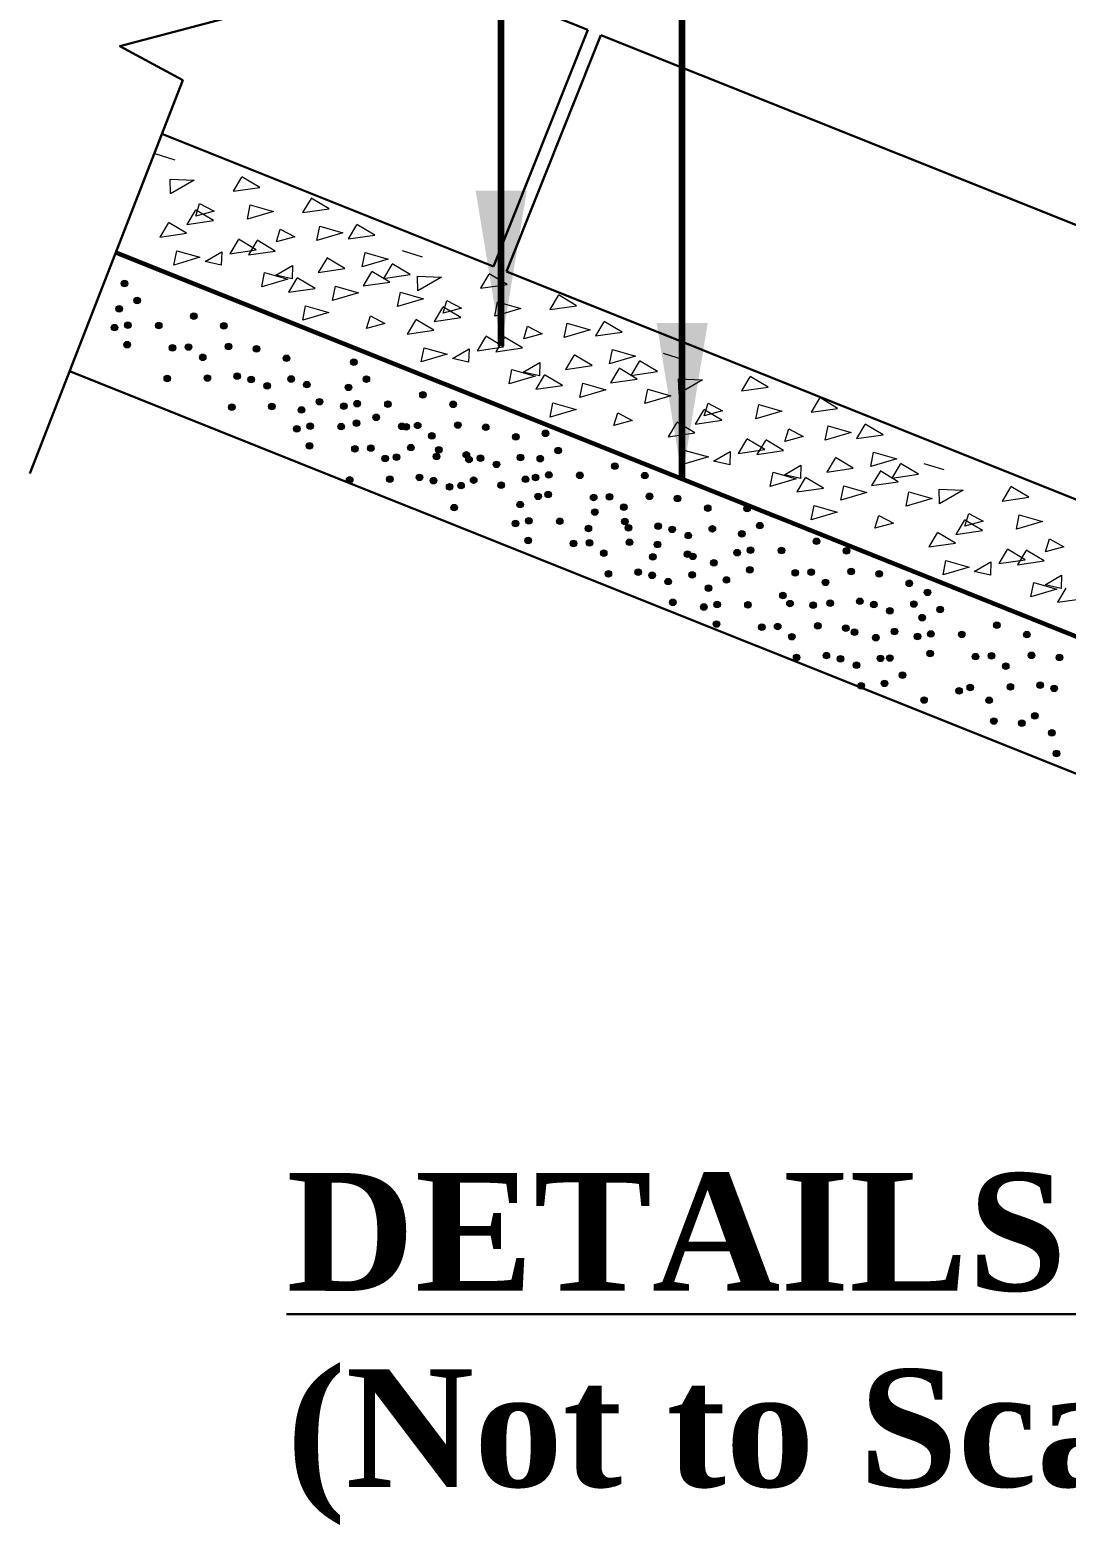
# Model space of a CAD drawing. Extents: x -1206532 to 786809, y -4288605 to 172932.
# Drawn here: x 240216 to 243878, y -4227620 to -4222336 of the extents above; entities that cross this region are included whole.
import ezdxf

# ---------------------------------------------------------------- set-up
doc = ezdxf.new("R2010")
doc.units = 0
doc.header["$LTSCALE"] = 300
doc.header["$MEASUREMENT"] = 0
doc.layers.add('LINE', color=7, linetype='CONTINUOUS')
doc.styles.add('BIG', font='ROMANT.SHX')
doc.styles.add('style1', font='TIMES_0.TTF')
doc.dimstyles.get("Standard").update_dxf_attribs({"dimtxt": 75, "dimasz": 75, "dimexe": 60, "dimexo": 60, "dimgap": 100, "dimtad": 1, "dimdec": 0, "dimzin": 0, "dimdsep": 46, "dimtxsty": 'style1', "dimcen": 0.09, "dimclrd": 5, "dimclre": 5, "dimadec": 0, "dimazin": 0, "dimtfac": 1, "dimtdec": 0, "dimtofl": 0, "dimtmove": 0, "dimatfit": 3, "dimfxl": 1, "dimtolj": 1, "dimtzin": 0, "dimarcsym": 0})

msp = doc.modelspace()

# ---------------------------------------------------------------- hatches: boundary and pattern name
at = {"layer": 'LINE', "lineweight": 18}
for points in [[(240561.646, -4223232.468, -1), (240538.496, -4223232.468, -1)], [(240606.281, -4223292.791, -1), (240583.131, -4223292.791, -1)], [(240543.013, -4223321.967, -1), (240519.863, -4223321.967, -1)], [(240805.346, -4223352.779, -1), (240784.167, -4223343.431, -1)], [(240526.512, -4223388.337, -1), (240503.362, -4223388.337, -1)], [(240573.516, -4223379.511, -1), (240550.366, -4223379.511, -1)], [(240682.562, -4223380.904, -1), (240659.412, -4223380.904, -1)], [(240911.794, -4223386.531, -1), (240890.615, -4223377.183, -1)], [(240571.147, -4223448.659, -1), (240547.996, -4223448.659, -1)], [(240730.595, -4223464.269, -1), (240709.416, -4223454.921, -1)], [(240786.627, -4223461.641, -1), (240765.448, -4223452.293, -1)], [(240928.271, -4223459.74, -1), (240907.092, -4223450.392, -1)], [(241027.095, -4223467.651, -1), (241005.916, -4223458.304, -1)], [(240837.043, -4223498.021, -1), (240815.864, -4223488.673, -1)], [(241133.543, -4223501.403, -1), (241112.364, -4223492.055, -1)], [(241371.752, -4223510.078, -1), (241348.602, -4223510.078, -1)], [(240711.876, -4223573.131, -1), (240690.697, -4223563.783, -1)], [(240853.52, -4223571.23, -1), (240832.341, -4223561.882, -1)], [(240958.623, -4223564.915, -1), (240937.444, -4223555.567, -1)], [(241150.02, -4223574.612, -1), (241128.841, -4223565.264, -1)], [(241416.387, -4223570.401, -1), (241393.237, -4223570.401, -1)], [(241008.375, -4223576.513, -1), (240987.197, -4223567.165, -1)], [(241065.071, -4223598.666, -1), (241043.892, -4223589.318, -1)], [(241206.187, -4223589.817, -1), (241183.037, -4223589.817, -1)], [(241353.12, -4223599.578, -1), (241329.97, -4223599.578, -1)], [(240939.904, -4223673.776, -1), (240918.725, -4223664.428, -1)], [(241081.548, -4223671.876, -1), (241060.369, -4223662.528, -1)], [(241250.822, -4223650.139, -1), (241227.672, -4223650.139, -1)], [(241336.618, -4223665.947, -1), (241313.468, -4223665.947, -1)], [(241383.622, -4223657.122, -1), (241360.472, -4223657.122, -1)], [(241492.668, -4223658.514, -1), (241469.518, -4223658.514, -1)], [(241615.452, -4223630.39, -1), (241594.273, -4223621.042, -1)], [(241721.901, -4223664.141, -1), (241700.722, -4223654.793, -1)], [(241187.555, -4223679.316, -1), (241164.405, -4223679.316, -1)], [(241381.253, -4223726.27, -1), (241358.103, -4223726.27, -1)], [(241449.887, -4223710.128, -1), (241428.708, -4223700.78, -1)], [(241171.053, -4223745.685, -1), (241147.903, -4223745.685, -1)], [(241218.057, -4223736.86, -1), (241194.907, -4223736.86, -1)], [(241327.104, -4223738.253, -1), (241303.953, -4223738.253, -1)], [(241540.701, -4223741.88, -1), (241519.522, -4223732.532, -1)], [(241556.336, -4223743.879, -1), (241535.157, -4223734.532, -1)], [(241596.733, -4223739.251, -1), (241575.554, -4223729.903, -1)], [(241647.15, -4223775.631, -1), (241625.971, -4223766.283, -1)], [(241738.377, -4223737.351, -1), (241717.198, -4223728.003, -1)], [(241837.201, -4223745.262, -1), (241816.022, -4223735.914, -1)], [(241943.649, -4223779.013, -1), (241922.471, -4223769.665, -1)], [(242049.73, -4223761.969, -1), (242026.58, -4223761.969, -1)], [(241215.688, -4223806.008, -1), (241192.538, -4223806.008, -1)], [(241375.136, -4223821.618, -1), (241353.957, -4223812.27, -1)], [(241431.168, -4223818.989, -1), (241409.989, -4223809.642, -1)], [(241572.812, -4223817.089, -1), (241551.633, -4223807.741, -1)], [(241671.636, -4223825, -1), (241650.457, -4223815.652, -1)], [(242094.365, -4223822.291, -1), (242071.215, -4223822.291, -1)], [(241481.585, -4223855.369, -1), (241460.406, -4223846.022, -1)], [(241521.982, -4223850.741, -1), (241500.803, -4223841.393, -1)], [(241663.626, -4223848.841, -1), (241642.447, -4223839.493, -1)], [(241768.729, -4223842.525, -1), (241747.55, -4223833.177, -1)], [(241778.085, -4223858.752, -1), (241756.906, -4223849.404, -1)], [(241818.482, -4223854.123, -1), (241797.303, -4223844.775, -1)], [(241875.178, -4223876.277, -1), (241853.999, -4223866.929, -1)], [(241960.126, -4223852.223, -1), (241938.947, -4223842.875, -1)], [(242031.097, -4223851.468, -1), (242007.947, -4223851.468, -1)], [(242293.43, -4223882.28, -1), (242272.251, -4223872.932, -1)], [(241356.417, -4223930.479, -1), (241335.238, -4223921.132, -1)], [(241498.061, -4223928.579, -1), (241476.882, -4223919.231, -1)], [(241603.164, -4223922.263, -1), (241581.985, -4223912.916, -1)], [(241652.917, -4223933.861, -1), (241631.738, -4223924.514, -1)], [(241794.561, -4223931.961, -1), (241773.382, -4223922.613, -1)], [(241978.781, -4223924.404, -1), (241955.631, -4223924.404, -1)], [(242014.596, -4223917.837, -1), (241991.446, -4223917.837, -1)], [(242061.6, -4223909.012, -1), (242038.45, -4223909.012, -1)], [(242170.646, -4223910.404, -1), (242147.496, -4223910.404, -1)], [(242399.878, -4223916.031, -1), (242378.699, -4223906.683, -1)], [(241709.613, -4223956.015, -1), (241688.434, -4223946.667, -1)], [(241750.01, -4223951.387, -1), (241728.831, -4223942.039, -1)], [(241891.654, -4223949.486, -1), (241870.475, -4223940.138, -1)], [(242023.416, -4223984.727, -1), (242000.266, -4223984.727, -1)], [(242059.23, -4223978.16, -1), (242036.08, -4223978.16, -1)], [(242218.679, -4223993.77, -1), (242197.5, -4223984.422, -1)], [(242274.71, -4223991.141, -1), (242253.532, -4223981.793, -1)], [(242416.354, -4223989.241, -1), (242395.176, -4223979.893, -1)], [(242515.178, -4223997.152, -1), (242494, -4223987.804, -1)], [(241726.089, -4224029.224, -1), (241704.91, -4224019.877, -1)], [(241960.148, -4224013.904, -1), (241936.998, -4224013.904, -1)], [(242222.48, -4224044.715, -1), (242201.302, -4224035.368, -1)], [(242325.127, -4224027.521, -1), (242303.948, -4224018.173, -1)], [(242621.627, -4224030.903, -1), (242600.448, -4224021.555, -1)], [(242762.272, -4224027.767, -1), (242739.122, -4224027.767, -1)], [(241943.647, -4224080.273, -1), (241920.496, -4224080.273, -1)], [(241990.651, -4224071.448, -1), (241967.5, -4224071.448, -1)], [(242099.697, -4224072.84, -1), (242076.547, -4224072.84, -1)], [(242199.959, -4224102.631, -1), (242178.781, -4224093.283, -1)], [(242328.929, -4224078.467, -1), (242307.75, -4224069.119, -1)], [(242341.603, -4224100.731, -1), (242320.425, -4224091.383, -1)], [(242446.707, -4224094.415, -1), (242425.528, -4224085.067, -1)], [(242806.906, -4224088.089, -1), (242783.756, -4224088.089, -1)], [(241988.281, -4224140.595, -1), (241965.131, -4224140.595, -1)], [(242147.729, -4224156.205, -1), (242126.551, -4224146.858, -1)], [(242203.761, -4224153.577, -1), (242182.583, -4224144.229, -1)], [(242345.405, -4224151.676, -1), (242324.227, -4224142.329, -1)], [(242496.459, -4224106.013, -1), (242475.28, -4224096.665, -1)], [(242553.155, -4224128.167, -1), (242531.976, -4224118.819, -1)], [(242638.103, -4224104.113, -1), (242616.924, -4224094.765, -1)], [(242743.639, -4224117.266, -1), (242720.489, -4224117.266, -1)], [(243005.971, -4224148.078, -1), (242984.792, -4224138.73, -1)], [(242254.178, -4224189.957, -1), (242232.999, -4224180.609, -1)], [(242427.988, -4224203.277, -1), (242406.809, -4224193.929, -1)], [(242444.229, -4224159.588, -1), (242423.05, -4224150.24, -1)], [(242550.678, -4224193.339, -1), (242529.499, -4224183.991, -1)], [(242569.632, -4224201.376, -1), (242548.453, -4224192.028, -1)], [(242727.137, -4224183.635, -1), (242703.987, -4224183.635, -1)], [(242774.141, -4224174.81, -1), (242750.991, -4224174.81, -1)], [(242883.188, -4224176.203, -1), (242860.038, -4224176.203, -1)], [(243112.42, -4224181.83, -1), (243091.241, -4224172.482, -1)], [(242375.758, -4224256.851, -1), (242354.579, -4224247.503, -1)], [(242644.015, -4224219.721, -1), (242620.865, -4224219.721, -1)], [(242771.772, -4224243.958, -1), (242748.622, -4224243.958, -1)], [(242931.22, -4224259.568, -1), (242910.041, -4224250.22, -1)], [(242987.252, -4224256.94, -1), (242966.073, -4224247.592, -1)], [(243128.896, -4224255.039, -1), (243107.717, -4224245.691, -1)], [(242270.654, -4224263.166, -1), (242249.476, -4224253.819, -1)], [(242425.51, -4224268.449, -1), (242404.331, -4224259.101, -1)], [(242482.206, -4224290.602, -1), (242461.027, -4224281.255, -1)], [(242567.154, -4224266.548, -1), (242545.975, -4224257.201, -1)], [(242625.382, -4224309.22, -1), (242602.232, -4224309.22, -1)], [(242688.649, -4224280.043, -1), (242665.499, -4224280.043, -1)], [(243037.669, -4224293.32, -1), (243016.49, -4224283.972, -1)], [(243227.72, -4224262.95, -1), (243206.541, -4224253.602, -1)], [(243334.169, -4224296.702, -1), (243312.99, -4224287.354, -1)], [(242498.683, -4224363.812, -1), (242477.504, -4224354.464, -1)], [(242887.714, -4224340.032, -1), (242866.535, -4224330.684, -1)], [(243054.145, -4224366.529, -1), (243032.966, -4224357.181, -1)], [(243159.248, -4224360.214, -1), (243138.07, -4224350.866, -1)], [(243399.403, -4224323.885, -1), (243376.253, -4224323.885, -1)], [(242608.88, -4224375.589, -1), (242585.73, -4224375.589, -1)], [(242655.884, -4224366.764, -1), (242632.734, -4224366.764, -1)], [(242764.931, -4224368.156, -1), (242741.781, -4224368.156, -1)], [(242912.501, -4224368.43, -1), (242891.322, -4224359.082, -1)], [(242994.163, -4224373.783, -1), (242972.984, -4224364.436, -1)], [(243209.001, -4224371.812, -1), (243187.822, -4224362.464, -1)], [(243265.697, -4224393.965, -1), (243244.518, -4224384.617, -1)], [(243350.645, -4224369.911, -1), (243329.466, -4224360.563, -1)], [(243380.77, -4224413.384, -1), (243357.62, -4224413.384, -1)], [(243444.038, -4224384.207, -1), (243420.888, -4224384.207, -1)], [(242653.515, -4224435.912, -1), (242630.365, -4224435.912, -1)], [(242812.963, -4224451.522, -1), (242791.784, -4224442.174, -1)], [(242868.995, -4224448.893, -1), (242847.816, -4224439.546, -1)], [(243010.639, -4224446.993, -1), (242989.46, -4224437.645, -1)], [(243109.463, -4224454.904, -1), (243088.284, -4224445.556, -1)], [(243140.529, -4224469.075, -1), (243119.35, -4224459.727, -1)], [(243282.173, -4224467.174, -1), (243260.995, -4224457.827, -1)], [(243643.102, -4224444.196, -1), (243621.924, -4224434.848, -1)], [(242919.412, -4224485.273, -1), (242898.233, -4224475.926, -1)], [(243215.912, -4224488.655, -1), (243194.733, -4224479.308, -1)], [(243364.269, -4224479.753, -1), (243341.118, -4224479.753, -1)], [(243411.273, -4224470.928, -1), (243388.122, -4224470.928, -1)], [(243520.319, -4224472.321, -1), (243497.169, -4224472.321, -1)], [(243749.551, -4224477.947, -1), (243728.372, -4224468.6, -1)], [(242935.888, -4224558.483, -1), (242914.709, -4224549.135, -1)], [(243040.991, -4224552.167, -1), (243019.813, -4224542.82, -1)], [(243090.744, -4224563.765, -1), (243069.565, -4224554.418, -1)], [(243232.388, -4224561.865, -1), (243211.209, -4224552.517, -1)], [(243266.253, -4224555.971, -1), (243243.103, -4224555.971, -1)], [(243408.903, -4224540.076, -1), (243385.753, -4224540.076, -1)], [(243568.351, -4224555.686, -1), (243547.173, -4224546.338, -1)], [(243624.383, -4224553.057, -1), (243603.204, -4224543.71, -1)], [(243766.027, -4224551.157, -1), (243744.849, -4224541.809, -1)], [(243864.851, -4224559.068, -1), (243843.672, -4224549.72, -1)], [(243147.44, -4224585.919, -1), (243126.261, -4224576.571, -1)], [(243310.888, -4224616.294, -1), (243287.738, -4224616.294, -1)], [(243674.8, -4224589.437, -1), (243653.621, -4224580.09, -1)], [(243163.916, -4224659.128, -1), (243142.738, -4224649.78, -1)], [(243247.621, -4224645.471, -1), (243224.471, -4224645.471, -1)], [(243509.953, -4224676.283, -1), (243488.774, -4224666.935, -1)], [(243549.632, -4224664.547, -1), (243528.454, -4224655.2, -1)], [(243691.276, -4224662.647, -1), (243670.098, -4224653.299, -1)], [(243796.38, -4224656.331, -1), (243775.201, -4224646.984, -1)], [(243846.132, -4224667.929, -1), (243824.953, -4224658.582, -1)], [(243387.169, -4224704.407, -1), (243364.019, -4224704.407, -1)], [(243616.402, -4224710.034, -1), (243595.223, -4224700.686, -1)], [(243632.878, -4224783.243, -1), (243611.699, -4224773.896, -1)], [(243777.661, -4224765.193, -1), (243756.482, -4224755.845, -1)], [(243731.702, -4224791.155, -1), (243710.523, -4224781.807, -1)], [(243838.15, -4224824.906, -1), (243816.972, -4224815.558, -1)], [(243854.627, -4224898.115, -1), (243833.448, -4224888.768, -1)]]:
    msp.add_hatch(color=0, dxfattribs=at).paths.add_polyline_path(points)

# ---------------------------------------------------------------- linework, layer by layer
at = {"layer": 'LINE', "color": 0, "lineweight": 30}
for p, q in [((242187.952, -4222336.309), (241005.845, -4221863.466)), ((242187.952, -4222336.309), (241853.701, -4223171.938)), ((242233.783, -4222354.641), (241899.531, -4223190.27)), ((244308.361, -4223184.472), (242233.783, -4222354.641)), ((241853.701, -4223171.938), (240682.466, -4222703.444)), ((243974.109, -4224020.101), (241899.531, -4223190.27)), ((246400.278, -4225959.898), (240356.247, -4223542.286))]:
    msp.add_line(p, q, dxfattribs=at)
at = {"layer": 'LINE', "color": 0, "lineweight": 18}
for p, q in [((240728.885, -4222796.208), (240658.296, -4222774.618)), ((240710.974, -4222864.242), (240795.797, -4222867.406)), ((240713.16, -4222915.791), (240710.974, -4222864.242)), ((240795.797, -4222867.406), (240713.16, -4222915.791)), ((240963.842, -4222856.991), (240934.278, -4222906.472)), ((241028.326, -4222892.984), (240964.958, -4222855.123)), ((240934.278, -4222906.472), (241028.326, -4222892.984)), ((240799.886, -4222974.338), (240770.322, -4223023.82)), ((240864.37, -4223010.332), (240801.002, -4222972.47)), ((240801.764, -4222994.549), (240815.733, -4222949.676)), ((240866.916, -4222977.365), (240801.764, -4222994.549)), ((240815.733, -4222949.676), (240866.916, -4222977.365)), ((240984.431, -4223005.326), (240994.649, -4222954.752)), ((241076.248, -4222978.13), (240984.431, -4223005.326)), ((240994.649, -4222954.752), (241076.248, -4222978.13)), ((241209.203, -4222932.253), (241179.638, -4222981.735)), ((241179.638, -4222981.735), (241273.686, -4222968.246)), ((241273.686, -4222968.246), (241210.319, -4222930.385)), ((240704.431, -4223018.822), (240674.866, -4223068.304)), ((240768.915, -4223054.815), (240705.547, -4223016.954)), ((240770.322, -4223023.82), (240864.37, -4223010.332)), ((241229.791, -4223080.588), (241240.009, -4223030.014)), ((241240.009, -4223030.014), (241321.608, -4223053.392)), ((241369.973, -4223025.715), (241340.408, -4223075.196)), ((241434.456, -4223061.708), (241371.089, -4223023.847)), ((240674.866, -4223068.304), (240768.915, -4223054.815)), ((240951.388, -4223077.73), (240921.824, -4223127.212)), ((241015.872, -4223113.724), (240952.504, -4223075.863)), ((241018.206, -4223081.668), (240988.641, -4223131.15)), ((241082.69, -4223117.662), (241019.322, -4223079.8)), ((241086.832, -4223085.14), (241100.801, -4223040.267)), ((241151.984, -4223067.956), (241086.832, -4223085.14)), ((241100.801, -4223040.267), (241151.984, -4223067.956)), ((241321.608, -4223053.392), (241229.791, -4223080.588)), ((241340.408, -4223075.196), (241434.456, -4223061.708)), ((240725.019, -4223167.157), (240735.237, -4223116.583)), ((240735.237, -4223116.583), (240816.836, -4223139.962)), ((240835.526, -4223155.083), (240893.661, -4223121.019)), ((240893.661, -4223121.019), (240892.268, -4223167.995)), ((240921.824, -4223127.212), (241015.872, -4223113.724)), ((240988.641, -4223131.15), (241082.69, -4223117.662)), ((241390.561, -4223174.05), (241400.779, -4223123.476)), ((241400.779, -4223123.476), (241482.378, -4223146.854)), ((241602.915, -4223138.859), (241532.326, -4223117.269)), ((240816.836, -4223139.962), (240725.019, -4223167.157)), ((240892.268, -4223167.995), (240835.526, -4223155.083)), ((241085.477, -4223202.717), (241143.612, -4223168.652)), ((241143.612, -4223168.652), (241142.218, -4223215.628)), ((241264.55, -4223143.928), (241234.986, -4223193.409)), ((241234.986, -4223193.409), (241329.034, -4223179.921)), ((241329.034, -4223179.921), (241265.666, -4223142.06)), ((241482.378, -4223146.854), (241390.561, -4223174.05)), ((241487.862, -4223227.423), (241424.494, -4223189.562)), ((241494.845, -4223165.13), (241465.28, -4223214.612)), ((241559.329, -4223201.124), (241495.961, -4223163.262)), ((241035.188, -4223244.63), (241045.406, -4223194.056)), ((241127.005, -4223217.434), (241035.188, -4223244.63)), ((241045.406, -4223194.056), (241127.005, -4223217.434)), ((241142.218, -4223215.628), (241085.477, -4223202.717)), ((241159.407, -4223214.043), (241129.843, -4223263.525)), ((241223.891, -4223250.037), (241160.523, -4223212.176)), ((241285.138, -4223292.263), (241295.356, -4223241.689)), ((241295.356, -4223241.689), (241376.955, -4223265.067)), ((241423.378, -4223191.43), (241393.814, -4223240.912)), ((241393.814, -4223240.912), (241487.862, -4223227.423)), ((241465.28, -4223214.612), (241559.329, -4223201.124)), ((241585.003, -4223206.893), (241669.826, -4223210.057)), ((241587.19, -4223258.443), (241585.003, -4223206.893)), ((241669.826, -4223210.057), (241587.19, -4223258.443)), ((241837.872, -4223199.642), (241808.308, -4223249.124)), ((241808.308, -4223249.124), (241902.356, -4223235.635)), ((241902.356, -4223235.635), (241838.988, -4223197.774)), ((241129.843, -4223263.525), (241223.891, -4223250.037)), ((241376.955, -4223265.067), (241285.138, -4223292.263)), ((241515.433, -4223313.465), (241525.651, -4223262.892)), ((241607.25, -4223286.27), (241515.433, -4223313.465)), ((241525.651, -4223262.892), (241607.25, -4223286.27)), ((241675.793, -4223337.2), (241689.763, -4223292.327)), ((241689.763, -4223292.327), (241740.945, -4223320.016)), ((242083.232, -4223274.904), (242053.668, -4223324.386)), ((242147.716, -4223310.898), (242084.348, -4223273.037)), ((241179.996, -4223362.378), (241190.214, -4223311.805)), ((241271.813, -4223335.183), (241179.996, -4223362.378)), ((241190.214, -4223311.805), (241271.813, -4223335.183)), ((241405.391, -4223391.144), (241419.36, -4223346.271)), ((241419.36, -4223346.271), (241470.543, -4223373.961)), ((241673.916, -4223316.99), (241644.352, -4223366.471)), ((241738.4, -4223352.983), (241675.032, -4223315.122)), ((241740.945, -4223320.016), (241675.793, -4223337.2)), ((241858.46, -4223347.977), (241868.678, -4223297.403)), ((241950.277, -4223320.781), (241858.46, -4223347.977)), ((241868.678, -4223297.403), (241950.277, -4223320.781)), ((242053.668, -4223324.386), (242147.716, -4223310.898)), ((241470.543, -4223373.961), (241405.391, -4223391.144)), ((241578.461, -4223361.473), (241548.896, -4223410.955)), ((241548.896, -4223410.955), (241642.945, -4223397.467)), ((241642.945, -4223397.467), (241579.577, -4223359.606)), ((241644.352, -4223366.471), (241738.4, -4223352.983)), ((241960.861, -4223427.791), (241974.831, -4223382.918)), ((241974.831, -4223382.918), (242026.014, -4223410.608)), ((242103.82, -4223423.239), (242114.038, -4223372.666)), ((242195.637, -4223396.044), (242103.82, -4223423.239)), ((242114.038, -4223372.666), (242195.637, -4223396.044)), ((242244.002, -4223368.366), (242214.438, -4223417.848)), ((242308.486, -4223404.359), (242245.118, -4223366.498)), ((241825.418, -4223420.382), (241795.853, -4223469.864)), ((241889.902, -4223456.375), (241826.534, -4223418.514)), ((241892.236, -4223424.32), (241862.671, -4223473.801)), ((241956.719, -4223460.313), (241893.352, -4223422.452)), ((242026.014, -4223410.608), (241960.861, -4223427.791)), ((242214.438, -4223417.848), (242308.486, -4223404.359)), ((241599.049, -4223509.809), (241609.267, -4223459.235)), ((241690.866, -4223482.613), (241599.049, -4223509.809)), ((241609.267, -4223459.235), (241690.866, -4223482.613)), ((241709.556, -4223497.735), (241767.691, -4223463.67)), ((241766.298, -4223510.647), (241709.556, -4223497.735)), ((241767.691, -4223463.67), (241766.298, -4223510.647)), ((241795.853, -4223469.864), (241889.902, -4223456.375)), ((241862.671, -4223473.801), (241956.719, -4223460.313)), ((242138.58, -4223486.579), (242109.015, -4223536.061)), ((242203.064, -4223522.572), (242139.696, -4223484.711)), ((242264.59, -4223516.701), (242274.808, -4223466.127)), ((242356.407, -4223489.505), (242264.59, -4223516.701)), ((242274.808, -4223466.127), (242356.407, -4223489.505)), ((242433.358, -4223543.775), (242369.991, -4223505.914)), ((242525.534, -4223501.67), (242454.945, -4223480.08)), ((241909.217, -4223587.281), (241919.435, -4223536.707)), ((241919.435, -4223536.707), (242001.034, -4223560.085)), ((241959.506, -4223545.368), (242017.642, -4223511.303)), ((242016.248, -4223558.28), (241959.506, -4223545.368)), ((242033.437, -4223556.695), (242003.873, -4223606.177)), ((242017.642, -4223511.303), (242016.248, -4223558.28)), ((242097.921, -4223592.688), (242034.553, -4223554.827)), ((242109.015, -4223536.061), (242203.064, -4223522.572)), ((242297.408, -4223534.081), (242267.844, -4223583.563)), ((242361.892, -4223570.074), (242298.524, -4223532.213)), ((242368.875, -4223507.782), (242339.31, -4223557.263)), ((242339.31, -4223557.263), (242433.358, -4223543.775)), ((242001.034, -4223560.085), (241909.217, -4223587.281)), ((242003.873, -4223606.177), (242097.921, -4223592.688)), ((242159.168, -4223634.914), (242169.386, -4223584.34)), ((242250.985, -4223607.718), (242159.168, -4223634.914)), ((242169.386, -4223584.34), (242250.985, -4223607.718)), ((242267.844, -4223583.563), (242361.892, -4223570.074)), ((242389.463, -4223656.117), (242399.681, -4223605.543)), ((242399.681, -4223605.543), (242481.28, -4223628.921)), ((242507.623, -4223569.704), (242592.446, -4223572.868)), ((242509.81, -4223621.254), (242507.623, -4223569.704)), ((242592.446, -4223572.868), (242509.81, -4223621.254)), ((242760.492, -4223562.453), (242730.927, -4223611.935)), ((242730.927, -4223611.935), (242824.976, -4223598.446)), ((242824.976, -4223598.446), (242761.608, -4223560.585)), ((242054.025, -4223705.03), (242064.243, -4223654.456)), ((242064.243, -4223654.456), (242145.842, -4223677.834)), ((242481.28, -4223628.921), (242389.463, -4223656.117)), ((242598.413, -4223700.011), (242612.382, -4223655.138)), ((242612.382, -4223655.138), (242663.565, -4223682.827)), ((242781.08, -4223710.788), (242791.298, -4223660.214)), ((242791.298, -4223660.214), (242872.897, -4223683.592)), ((243005.852, -4223637.715), (242976.287, -4223687.197)), ((243070.336, -4223673.709), (243006.968, -4223635.847)), ((242145.842, -4223677.834), (242054.025, -4223705.03)), ((242279.42, -4223733.796), (242293.39, -4223688.923)), ((242344.573, -4223716.612), (242279.42, -4223733.796)), ((242293.39, -4223688.923), (242344.573, -4223716.612)), ((242596.536, -4223679.8), (242566.971, -4223729.282)), ((242566.971, -4223729.282), (242661.02, -4223715.794)), ((242661.02, -4223715.794), (242597.652, -4223677.933)), ((242663.565, -4223682.827), (242598.413, -4223700.011)), ((242872.897, -4223683.592), (242781.08, -4223710.788)), ((242976.287, -4223687.197), (243070.336, -4223673.709)), ((242501.08, -4223724.284), (242471.516, -4223773.766)), ((242471.516, -4223773.766), (242565.564, -4223760.278)), ((242565.564, -4223760.278), (242502.196, -4223722.417)), ((242883.481, -4223790.602), (242897.451, -4223745.729)), ((242897.451, -4223745.729), (242948.633, -4223773.418)), ((243026.44, -4223786.05), (243036.658, -4223735.477)), ((243118.257, -4223758.855), (243026.44, -4223786.05)), ((243036.658, -4223735.477), (243118.257, -4223758.855)), ((243166.622, -4223731.177), (243137.057, -4223780.659)), ((243137.057, -4223780.659), (243231.106, -4223767.17)), ((243231.106, -4223767.17), (243167.738, -4223729.309)), ((242521.669, -4223872.619), (242531.886, -4223822.046)), ((242531.886, -4223822.046), (242613.485, -4223845.424)), ((242748.038, -4223783.193), (242718.473, -4223832.675)), ((242718.473, -4223832.675), (242812.522, -4223819.186)), ((242812.522, -4223819.186), (242749.154, -4223781.325)), ((242814.855, -4223787.131), (242785.291, -4223836.612)), ((242785.291, -4223836.612), (242879.339, -4223823.124)), ((242879.339, -4223823.124), (242815.971, -4223785.263)), ((242948.633, -4223773.418), (242883.481, -4223790.602)), ((242613.485, -4223845.424), (242521.669, -4223872.619)), ((242632.175, -4223860.546), (242690.311, -4223826.481)), ((242688.917, -4223873.458), (242632.175, -4223860.546)), ((242690.311, -4223826.481), (242688.917, -4223873.458)), ((242882.126, -4223908.179), (242940.261, -4223874.114)), ((242940.261, -4223874.114), (242938.868, -4223921.091)), ((243061.199, -4223849.39), (243031.635, -4223898.872)), ((243125.683, -4223885.383), (243062.315, -4223847.522)), ((243187.21, -4223879.512), (243197.428, -4223828.938)), ((243279.027, -4223852.316), (243187.21, -4223879.512)), ((243197.428, -4223828.938), (243279.027, -4223852.316)), ((243291.494, -4223870.592), (243261.93, -4223920.074)), ((243355.978, -4223906.586), (243292.61, -4223868.725)), ((243446.564, -4223891.262), (243375.975, -4223869.672)), ((242831.837, -4223950.092), (242842.055, -4223899.518)), ((242923.654, -4223922.896), (242831.837, -4223950.092)), ((242842.055, -4223899.518), (242923.654, -4223922.896)), ((242938.868, -4223921.091), (242882.126, -4223908.179)), ((242956.057, -4223919.506), (242926.492, -4223968.988)), ((243020.541, -4223955.499), (242957.173, -4223917.638)), ((243031.635, -4223898.872), (243125.683, -4223885.383)), ((243220.028, -4223896.892), (243190.463, -4223946.374)), ((243284.512, -4223932.885), (243221.144, -4223895.024)), ((243261.93, -4223920.074), (243355.978, -4223906.586)), ((242926.492, -4223968.988), (243020.541, -4223955.499)), ((243081.788, -4223997.725), (243092.006, -4223947.151)), ((243173.605, -4223970.529), (243081.788, -4223997.725)), ((243092.006, -4223947.151), (243173.605, -4223970.529)), ((243190.463, -4223946.374), (243284.512, -4223932.885)), ((243312.083, -4224018.927), (243322.3, -4223968.354)), ((243322.3, -4223968.354), (243403.899, -4223991.732)), ((243428.653, -4223959.296), (243513.476, -4223962.46)), ((243430.84, -4224010.845), (243428.653, -4223959.296)), ((243513.476, -4223962.46), (243430.84, -4224010.845)), ((243681.522, -4223952.045), (243651.957, -4224001.526)), ((243746.006, -4223988.038), (243682.638, -4223950.177)), ((242976.645, -4224067.841), (242986.863, -4224017.267)), ((242986.863, -4224017.267), (243068.462, -4224040.645)), ((243403.899, -4223991.732), (243312.083, -4224018.927)), ((243651.957, -4224001.526), (243746.006, -4223988.038)), ((243068.462, -4224040.645), (242976.645, -4224067.841)), ((243202.04, -4224096.607), (243216.009, -4224051.734)), ((243267.192, -4224079.423), (243202.04, -4224096.607)), ((243216.009, -4224051.734), (243267.192, -4224079.423)), ((243517.566, -4224069.392), (243488.001, -4224118.874)), ((243582.05, -4224105.386), (243518.682, -4224067.524)), ((243519.443, -4224089.603), (243533.412, -4224044.73)), ((243584.595, -4224072.419), (243519.443, -4224089.603)), ((243533.412, -4224044.73), (243584.595, -4224072.419)), ((243702.11, -4224100.38), (243712.328, -4224049.806)), ((243793.927, -4224073.184), (243702.11, -4224100.38)), ((243712.328, -4224049.806), (243793.927, -4224073.184)), ((243422.11, -4224113.876), (243392.546, -4224163.358)), ((243486.594, -4224149.869), (243423.226, -4224112.008)), ((243488.001, -4224118.874), (243582.05, -4224105.386)), ((243804.511, -4224180.194), (243818.481, -4224135.321)), ((243818.481, -4224135.321), (243869.663, -4224163.01)), ((243392.546, -4224163.358), (243486.594, -4224149.869)), ((243669.068, -4224172.784), (243639.503, -4224222.266)), ((243733.552, -4224208.778), (243670.184, -4224170.917)), ((243735.885, -4224176.722), (243706.321, -4224226.204)), ((243800.369, -4224212.716), (243737.001, -4224174.854)), ((243869.663, -4224163.01), (243804.511, -4224180.194)), ((243442.699, -4224262.211), (243452.916, -4224211.637)), ((243534.515, -4224235.016), (243442.699, -4224262.211)), ((243452.916, -4224211.637), (243534.515, -4224235.016)), ((243553.205, -4224250.137), (243611.341, -4224216.073)), ((243611.341, -4224216.073), (243609.947, -4224263.049)), ((243639.503, -4224222.266), (243733.552, -4224208.778)), ((243706.321, -4224226.204), (243800.369, -4224212.716)), ((243609.947, -4224263.049), (243553.205, -4224250.137)), ((243752.867, -4224339.684), (243763.085, -4224289.11)), ((243763.085, -4224289.11), (243844.684, -4224312.488)), ((243803.156, -4224297.771), (243861.291, -4224263.706)), ((243859.898, -4224310.682), (243803.156, -4224297.771)), ((243861.291, -4224263.706), (243859.898, -4224310.682)), ((243844.684, -4224312.488), (243752.867, -4224339.684)), ((243877.087, -4224309.097), (243847.522, -4224358.579)), ((243847.522, -4224358.579), (243941.571, -4224345.091))]:
    msp.add_line(p, q, dxfattribs=at)
at = {"layer": 'LINE', "color": 0, "lineweight": 60}
msp.add_line((246563.388, -4225540.478), (240519.356, -4223122.865), dxfattribs=at)
at = {"layer": 'LINE', "color": 0, "lineweight": 30}
msp.add_lwpolyline([(240215.798, -4223903.436), (240756.057, -4222514.212), (240534.005, -4222393.255), (241109.392, -4222241.965), (240929.996, -4222066.945), (241240.675, -4221233.493)], dxfattribs=at)
at = {"layer": 'LINE', "color": 0, "lineweight": 18}
for centre in [(240550.071, -4223232.468), (240594.706, -4223292.791), (240531.438, -4223321.967), (240794.756, -4223348.105), (240514.937, -4223388.337), (240561.941, -4223379.511), (240670.987, -4223380.904), (240901.205, -4223381.857), (240559.572, -4223448.659), (240720.005, -4223459.595), (240776.037, -4223456.967), (240917.681, -4223455.066), (241016.505, -4223462.977), (240826.454, -4223493.347), (241122.954, -4223496.729), (241360.177, -4223510.078), (240701.286, -4223568.457), (240842.93, -4223566.556), (240948.033, -4223560.241), (241139.43, -4223569.938), (241404.812, -4223570.401), (240997.786, -4223571.839), (241054.482, -4223593.992), (241194.612, -4223589.817), (241341.545, -4223599.578), (240929.314, -4223669.102), (241070.958, -4223667.202), (241239.247, -4223650.139), (241325.043, -4223665.947), (241372.047, -4223657.122), (241481.093, -4223658.514), (241604.863, -4223625.716), (241711.311, -4223659.467), (241175.98, -4223679.316), (241369.678, -4223726.27), (241439.298, -4223705.454), (241159.478, -4223745.685), (241206.482, -4223736.86), (241315.529, -4223738.253), (241530.112, -4223737.206), (241545.746, -4223739.206), (241586.143, -4223734.577), (241636.56, -4223770.957), (241727.788, -4223732.677), (241826.611, -4223740.588), (241933.06, -4223774.339), (242038.155, -4223761.969), (241204.113, -4223806.008), (241364.547, -4223816.944), (241420.579, -4223814.316), (241562.223, -4223812.415), (241661.047, -4223820.326), (242082.79, -4223822.291), (241470.995, -4223850.696), (241511.392, -4223846.067), (241653.037, -4223844.167), (241758.14, -4223837.851), (241767.495, -4223854.078), (241807.892, -4223849.449), (241864.588, -4223871.603), (241949.536, -4223847.549), (242019.522, -4223851.468), (242282.84, -4223877.606), (241345.828, -4223925.806), (241487.472, -4223923.905), (241592.575, -4223917.59), (241642.328, -4223929.188), (241783.972, -4223927.287), (241967.206, -4223924.404), (242003.021, -4223917.837), (242050.025, -4223909.012), (242159.071, -4223910.404), (242389.289, -4223911.357), (241699.023, -4223951.341), (241739.421, -4223946.713), (241881.065, -4223944.812), (242011.841, -4223984.727), (242047.655, -4223978.16), (242208.089, -4223989.096), (242264.121, -4223986.467), (242405.765, -4223984.567), (242504.589, -4223992.478), (241715.5, -4224024.55), (241948.573, -4224013.904), (242211.891, -4224040.042), (242314.538, -4224022.847), (242611.037, -4224026.229), (242750.697, -4224027.767), (241932.072, -4224080.273), (241979.076, -4224071.448), (242088.122, -4224072.84), (242189.37, -4224097.957), (242318.34, -4224073.793), (242331.014, -4224096.057), (242436.117, -4224089.741), (242795.331, -4224088.089), (241976.706, -4224140.595), (242137.14, -4224151.532), (242193.172, -4224148.903), (242334.816, -4224147.002), (242485.87, -4224101.339), (242542.566, -4224123.493), (242627.514, -4224099.439), (242732.064, -4224117.266), (242995.382, -4224143.404), (242243.589, -4224185.283), (242417.398, -4224198.603), (242433.64, -4224154.914), (242540.088, -4224188.665), (242559.042, -4224196.702), (242715.562, -4224183.635), (242762.566, -4224174.81), (242871.613, -4224176.203), (243101.83, -4224177.156), (242365.168, -4224252.177), (242632.44, -4224219.721), (242760.197, -4224243.958), (242920.631, -4224254.894), (242976.663, -4224252.266), (243118.307, -4224250.365), (242260.065, -4224258.492), (242414.921, -4224263.775), (242471.617, -4224285.929), (242556.565, -4224261.875), (242613.807, -4224309.22), (242677.074, -4224280.043), (243027.079, -4224288.646), (243217.131, -4224258.276), (243323.579, -4224292.028), (242488.093, -4224359.138), (242877.125, -4224335.358), (243043.556, -4224361.855), (243148.659, -4224355.54), (243387.828, -4224323.885), (242597.305, -4224375.589), (242644.309, -4224366.764), (242753.356, -4224368.156), (242901.912, -4224363.756), (242983.573, -4224369.109), (243198.412, -4224367.138), (243255.107, -4224389.291), (243340.056, -4224365.237), (243369.195, -4224413.384), (243432.463, -4224384.207), (242641.94, -4224435.912), (242802.374, -4224446.848), (242858.406, -4224444.219), (243000.05, -4224442.319), (243098.874, -4224450.23), (243129.94, -4224464.401), (243271.584, -4224462.5), (243632.513, -4224439.522), (242908.822, -4224480.599), (243205.322, -4224483.981), (243352.694, -4224479.753), (243399.697, -4224470.928), (243508.744, -4224472.321), (243738.962, -4224473.273), (242925.299, -4224553.809), (243030.402, -4224547.493), (243080.155, -4224559.091), (243221.799, -4224557.191), (243254.678, -4224555.971), (243397.328, -4224540.076), (243557.762, -4224551.012), (243613.794, -4224548.383), (243755.438, -4224546.483), (243854.262, -4224554.394), (243136.851, -4224581.245), (243299.313, -4224616.294), (243664.211, -4224584.763), (243153.327, -4224654.454), (243236.046, -4224645.471), (243499.364, -4224671.609), (243539.043, -4224659.873), (243680.687, -4224657.973), (243785.79, -4224651.657), (243835.543, -4224663.256), (243375.594, -4224704.407), (243605.812, -4224705.36), (243622.289, -4224778.57), (243767.071, -4224760.519), (243721.113, -4224786.481), (243827.561, -4224820.232), (243844.037, -4224893.442)]:
    msp.add_circle(centre, 11.575, dxfattribs=at)

# ---------------------------------------------------------------- texts
at = {"layer": 'LINE', "color": 0, "lineweight": 30, "insert": (241122.691, -4226375.857), "char_height": 415.8, "width": 14355.40996, "attachment_point": 1, "style": 'BIG'}
msp.add_mtext('{\\fTimes New Roman|b1|i0|c0|p18;\\LDETAILS "Y"\\P\\l(Not to Scale)}', dxfattribs=at)

# ---------------------------------------------------------------- leaders
at = {"layer": 'LINE', "color": 0, "lineweight": 30}
for points in [[(241881.366, -4223454.381), (241881.366, -4219139.163), (242139.629, -4219139.163)], [(242520.932, -4223921.481), (242520.932, -4220960.593), (242828.438, -4220960.593)]]:
    msp.add_leader(points, dimstyle='Standard', override={"dimtxt": 0.9, "dimasz": 550, "dimclrd": 7, "dimclre": 7, "dimclrt": 7, "dimlwd": 65535, "dimlwe": 65535}, dxfattribs=at)

doc.saveas('drawing.dxf')
